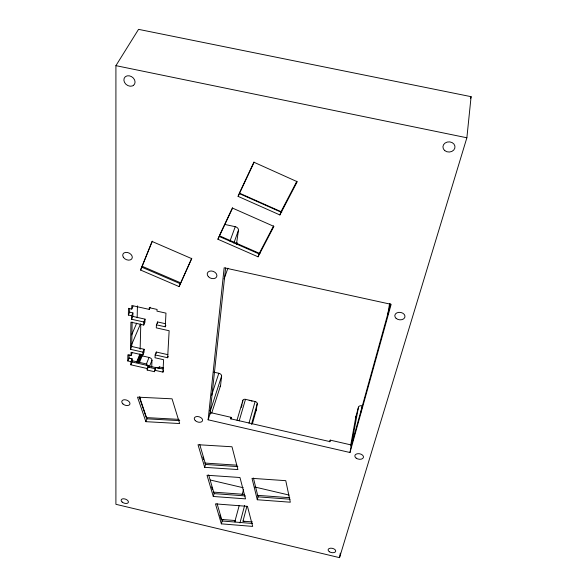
<?xml version="1.0" encoding="UTF-8"?>
<svg xmlns="http://www.w3.org/2000/svg" width="587" height="587" viewBox="0 0 587 587"><rect width="100%" height="100%" fill="white"/><g stroke="black" fill="none" stroke-linecap="round" stroke-linejoin="round"><path stroke-width="0.88" d="M115.918 65.649L115.903 504.306L339.535 557.65L466.87 137.776L471.097 96.672L138.547 29.35L115.918 65.649L466.87 137.776M155.298 369.553L154.454 371.696L147.198 370.045L147.249 368.541L130.872 364.813L130.923 361.651L127.79 360.939L127.863 354.834L131.018 355.553L132.222 352.706M131.018 355.553L131.07 352.332L142.868 355.003L142.957 352.149L130.512 349.324L130.93 322.168L143.734 325.044L143.822 321.999L131.605 319.255L131.657 315.777L128.377 315.043L128.458 308.322L131.767 309.063L133.029 306.216M127.79 360.939L128.993 358.099L129.045 354.614M128.377 315.043L129.632 312.203L129.683 308.843M131.767 309.063L131.826 305.511L149.252 309.4L150.162 307.258M130.512 349.324L131.723 346.484L132.126 322.043M130.872 364.813L132.06 361.974L132.119 358.811L128.993 358.099M131.605 319.255L132.853 316.415L132.911 312.937L129.632 312.203M137.167 317.75L137.424 305.849M140.139 349.316L140.792 324.075M131.723 346.484L144.131 349.294L144.042 352.156L142.868 355.003M132.853 316.415L145.033 319.145L144.938 322.19L143.734 325.044M131.488 360.572L146.875 364.079L146.831 365.569L159.202 368.387L159.275 366.897L163.465 367.851M149.252 309.4L149.303 307.698L157.059 309.43L156.986 311.132L165.967 313.135L165.27 326.805L156.413 324.824L157.587 321.955L165.534 323.738M147.198 370.045L148.394 365.686L132.06 361.974M151.717 366.978L151.974 360.249A3.14 2.054 21.4 0 0 149.039 357.439L142.171 355.876L140.271 354.438L137.153 361.974M154.454 371.696L155.643 367.337L163.215 369.062M167.86 354.665L156.296 352.046L155.159 354.908L155.034 357.769L163.59 359.706L162.959 372.121L154.52 370.199M156.413 324.824L156.289 327.862L169.137 330.745L167.647 357.74L155.159 354.908M156.237 353.477L156.296 352.046M157.521 323.474L157.587 321.955M209.999 414.026L225.599 267.921M208.128 419.8L224.153 267.775L391.147 304.337L349.977 452.511L208.128 419.8L210.462 412.588L231.153 417.35L230.926 419.081M211.665 413.189L220.565 385.542L221.622 376.069A3.14 2.084 18 0 0 218.812 373.273L213.683 372.107M236.444 244.236L238.461 230.28A3.647 2.796 20.8 0 0 235.24 226.692L224.704 224.425M242.49 403.042L242.864 400.4A2.465 1.607 16.4 0 1 245.491 399.343L255.103 401.537A2.465 1.614 15.9 0 1 257.253 403.687L256.248 410.034L252.381 423.865M389.592 303.596L387.926 313.495A3.823 2.796 8.5 0 0 387.86 314.221M339.535 557.65L340.321 553.145M361.049 412.067L362.164 405.8A3.192 2.121 10.7 0 0 358.481 407.143L355.935 416.381L350.718 445.173M349.977 452.511L358.481 407.143M352.112 442.304L351.07 446.487M351.371 444.997L330.217 440.133L329.923 441.615L230.72 418.795L231.153 417.35M329.791 441.835L330.217 440.133M257.297 499.75L252.006 478.339L285.766 480.665L290.316 502.208L257.297 499.75L258.038 496.851L253.408 478.001M244.764 521.586L242.989 521.161L246.892 506.39M239.973 522.922L244.625 505.451M234.932 521.271L239.247 505.363M242.123 494.753L243.561 489.448M234.998 521.968L235.387 520.552L221.343 519.422L223.023 519.818M390.59 303.897L351.848 443.801A3.309 2.106 11.1 0 1 352.56 442.877M251.434 424.452L257.253 403.687M248.983 423.161L255.103 401.537M221.35 523.846L215.466 503.888L247.465 506.339L252.681 526.407L221.35 523.846L222.15 521.007L217.065 503.646M239.173 420.901L245.491 399.343M237.009 420.219L242.864 400.4M241.345 407.371L242.108 404.788M213.279 496.47L207.02 475.243L239.973 477.51L245.527 498.869L213.279 496.47L214.123 493.616L208.649 474.927M470.576 98.425L471.097 96.672M204.694 467.34L198.024 444.711L231.99 446.773L237.911 469.556L204.694 467.34L205.589 464.471L199.727 444.447M238.894 194.224L238.095 196.374L279.896 214.952L280.813 212.039L296.861 181.258M221.622 376.069L210.234 411.238A3.251 2.077 17.9 0 0 209.919 410.1M259.006 253.885L219.024 236.37L217.931 239.254L258.053 256.812L259.006 253.885L273.593 225.892M211.511 395.565L218.812 373.273M227.917 268.193L224.564 277.607A3.749 2.744 20.1 0 1 223.933 278.884M233.861 243.091L238.461 230.28M229.957 241.184L235.24 226.692M145.877 421.679L137.512 397.142L172.057 398.822L179.651 423.543L145.877 421.679L146.963 418.839L139.508 396.841M167.647 357.74L168.198 356.302M162.959 372.121L163.509 370.69M158.717 368.32L159.275 366.897M139.977 398.859L140.645 397.186M149.289 366.97L151.974 360.249M165.27 326.805L165.842 325.374M140.579 270.042L152.07 241.455L191.714 258.647L179.094 286.588L140.579 270.042L152.341 241.147M179.094 286.588L191.751 258.243M147.249 368.541L148.394 365.686M146.324 364.153L149.039 357.439M146.302 365.496L146.875 364.079M138.635 362.208L141.401 355.517M142.957 352.149L144.131 349.294M139.412 362.575L142.171 355.876M137.629 362.553L140.748 355.018M136.558 362.194L140.029 353.829M130.923 361.651L132.119 358.811M143.822 321.999L145.033 319.145M131.143 345.794L140.454 324.009M131.649 334.883L136.705 323.166M131.657 315.777L132.911 312.937M219.413 235.548L232.496 207.703M253.98 161.968L239.166 193.512L280.813 212.039M217.931 239.254L232.577 208.114L273.916 226.406L258.053 256.812M238.095 196.374L254.105 162.313L297.235 181.713L279.896 214.952M179.116 419.375L146.244 417.599L139.332 397.216M146.963 418.839L179.739 420.63M204.606 463.048L236.935 465.168M205.589 464.471L237.83 466.599M213.132 492.097L244.397 494.386M257.737 495.362L289.743 497.71M214.123 493.616L245.403 495.927M258.038 496.851L290.088 499.214M242.989 521.161L252.447 521.924M222.15 521.007L252.52 523.465M129.147 358.217L130.659 358.554M148.342 367.183L155.577 368.834M254.809 487.012L289.075 495.061M210.278 480.005L243.231 487.746M142.12 266.271L180.723 282.875M141.863 267.21L180.253 283.712M219.553 235.849L260.034 253.591M239.474 193.167L281.819 212.01M202.831 457.009L203.594 459.599M211.606 486.894L212.369 489.492M219.861 515.019L221.145 519.407M220.565 385.542A3.111 2.047 17.9 0 1 220.037 386.473M237.053 242.526A3.603 2.737 20.5 0 1 236.422 243.803M356.074 417.474A3.162 2.077 10.8 0 1 355.935 416.381M249.167 400.554A2.942 1.922 16.1 0 1 252.036 401.214M256.248 410.034A2.451 1.585 15.9 0 1 255.807 410.753M133.374 85.431L132.207 86.003A5.987 4.791 36.5 0 1 123.894 80.265A5.987 4.791 36.5 0 1 131.451 76.574A5.987 4.791 36.5 0 1 133.374 85.431M329.483 551.802A3.882 2.172 12.1 0 0 335.676 551.354A3.882 2.172 12.1 0 0 330.554 548.199A3.882 2.172 12.1 0 0 329.483 551.802M356.192 458.161A4.373 2.744 10.9 0 0 363.375 457.611A4.373 2.744 10.9 0 0 357.931 453.678A4.373 2.744 10.9 0 0 356.192 458.161M396.122 318.367A5.114 3.735 8 0 0 404.744 317.552A5.114 3.735 8 0 0 398.815 312.35A5.114 3.735 8 0 0 396.122 318.367M122.155 502.046A3.808 2.113 19.3 0 0 128.296 502.538A3.808 2.113 19.3 0 0 123.857 498.781A3.808 2.113 19.3 0 0 122.155 502.046M122.932 403.937A4.285 2.664 21.2 0 0 129.83 404.296A4.285 2.664 21.2 0 0 124.848 399.74A4.285 2.664 21.2 0 0 122.932 403.937M123.321 257.209A5.048 3.595 25.8 0 0 131.642 259.058A5.048 3.595 25.8 0 0 127.57 252.498A5.048 3.595 25.8 0 0 123.321 257.209M444.763 150.617A6.039 5.107 -0.1 0 0 454.822 148.181A6.039 5.107 -0.1 0 0 447.301 142.039A6.039 5.107 -0.1 0 0 444.763 150.617M195.302 420.644A4.292 2.7 18.1 0 0 202.376 421.04A4.292 2.7 18.1 0 0 197.621 416.513A4.292 2.7 18.1 0 0 195.302 420.644M208.378 276.682A5.012 3.661 20.7 0 0 216.647 276.829A5.012 3.661 20.7 0 0 211.166 270.974A5.012 3.661 20.7 0 0 208.378 276.682"/></g></svg>
